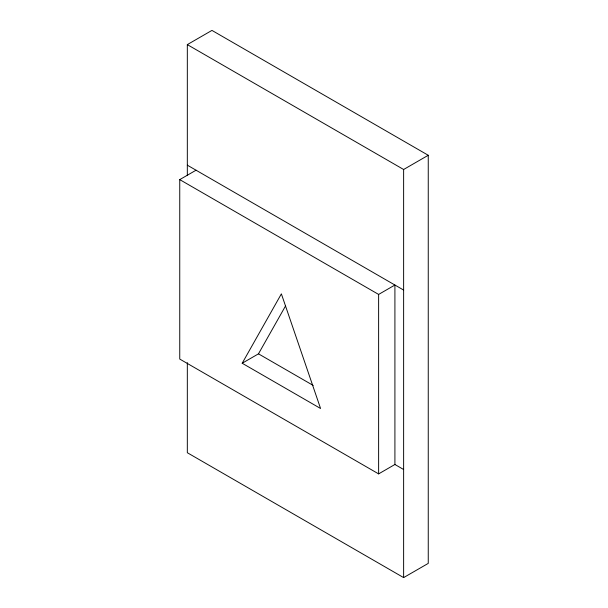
<?xml version="1.0" encoding="UTF-8"?>
<svg xmlns="http://www.w3.org/2000/svg" width="608" height="608" viewBox="0 0 608 608"><rect width="100%" height="100%" fill="white"/><g stroke="black" fill="none" stroke-linecap="round" stroke-linejoin="round"><path stroke-width="0.91" d="M242.189 363.242L281.375 293.862L320.568 408.492L242.189 363.242L258.476 353.841L285.54 305.93M187.325 175.628L187.325 44.612L211.949 30.4L428.252 155.276L428.252 563.388L403.628 577.6L187.325 452.724L187.325 362.649M403.628 469.513L394.911 464.482L378.624 473.89L179.748 359.07L179.748 179.618L196.042 170.21M187.325 44.612L403.628 169.495L428.252 155.276M179.748 179.618L378.624 294.432L394.911 285.03L394.911 464.482M187.325 165.178L403.628 290.062M258.476 353.841L313.181 385.419M403.628 169.495L403.628 577.6M378.624 294.432L378.624 473.89"/></g></svg>
